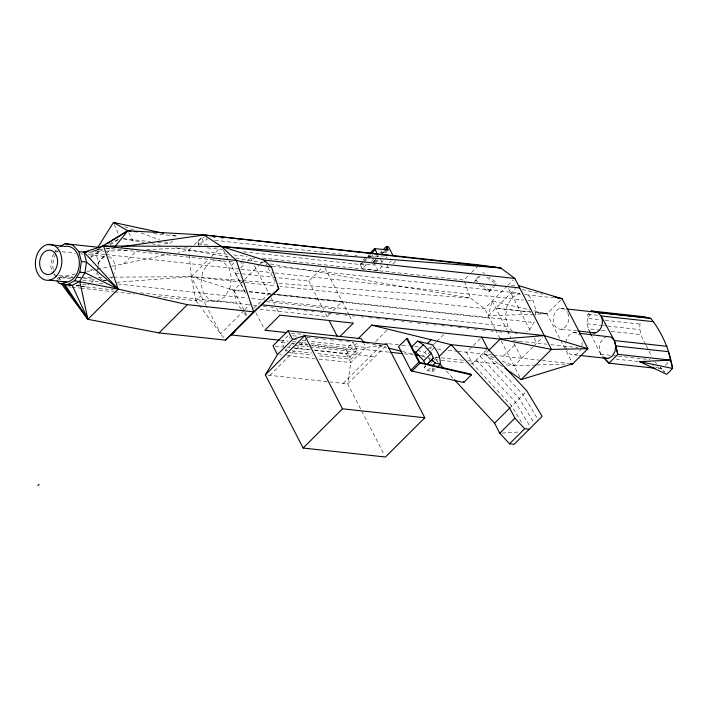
<?xml version="1.0" encoding="UTF-8"?>
<svg xmlns="http://www.w3.org/2000/svg" width="708" height="708" viewBox="0 0 708 708"><rect width="100%" height="100%" fill="white"/><g stroke="black" fill="none" stroke-linecap="round" stroke-linejoin="round"><path stroke-width="0.53" stroke-dasharray="3.54 2.66" d="M589.215 312.874L587.923 314.157L586.888 323.813L589.136 330.804M645.687 344.362C641.014 337.247 638.501 329.309 640.572 320.963M425.729 365.638L424.234 367.452L427.694 370.488L432.65 371.709L432.411 367.594M97.545 270.837L96.571 274.863M97.695 269.775L98.164 266.571M98.315 265.509L98.624 263.376L96.084 253.464L100.571 248.995M535.354 315.299L535.974 311.042L533.434 301.121L527.487 294.599L524.575 294.086M370.611 256.641L368.514 256.261L368.912 254.278M533.912 314.237L488.228 315.768L492.104 301.077L529.761 309.812M478.989 276.147L475.21 279.917L474.767 281.527L480.068 276.244M479.166 284.811L488.847 292.041L489.29 290.439L493.078 286.669M53.95 253.818L52.401 256.358L50.852 267.022L52.631 273.961M54.481 252.96L56.569 249.535M91.854 282.572L93.952 279.147M534.425 321.697L529.203 330.238L526.301 331.84M590.322 314.069L587.667 318.405L600.844 319.839M91.243 256.694L95.748 250.747L98.89 248.446M92.598 269.022L91.137 270.642L91.049 268.456M97.686 263.367L106.412 253.676M107.138 252.871L111.501 248.021M509.353 408.392L525.345 392.444M123.732 263.783L136.113 251.437M157.964 242.472L169.823 243.773L172.841 240.755M191.187 247.8L188.921 250.066L178.23 252.314M194.213 244.782L202.541 236.481M199.691 247.021L198.072 243.897L197.859 241.782L201.638 238.012L204.63 236.773M206.435 237.923L207.24 239.49L203.249 241.145L199.479 244.915L197.859 241.782M116.793 282.235L191.178 276.66L208.258 259.624M211.365 256.535L219.896 248.021M157.557 296.546L195.966 300.732L201.01 295.705M231.286 265.518L234.888 261.925M245.809 293.245L235.419 273.102L237.684 270.845M240.72 267.819L244.499 264.049M247.526 261.031L250.552 258.013L254.933 258.491M241.366 309.281L236.171 302.325L233.773 290.289L243.862 280.226M244.641 279.448L259.394 264.739M260.163 263.969L264.049 260.101M243.959 310.573L220.675 333.795L206.559 306.449M244.729 309.794L250.942 303.608M253.73 308.591L268.872 293.493L272.155 293.855M241.986 273.819L308.759 281.094L321.627 268.27M363.071 260.101L365.142 258.039M284.519 348.186L281.483 342.309L288.545 335.265L290.068 338.203M360.16 264.588L363.027 261.721M363.753 261.013L366.62 258.146M367.567 257.199L369.992 254.783M364.328 262.013L367.346 258.995M368.107 258.243L371.125 255.234M375.39 262.978L373.32 265.04L359.62 263.544L362.31 268.766L365.947 265.146L365.133 263.58M371.435 261.385L373.505 259.323M381.674 253.942L380.736 252.119L382.161 250.694M373.39 261.597L375.461 259.535M373.762 261.836L376.523 259.084M382.391 253.234L384.533 251.092M286.244 351.531L285.528 350.141L292.59 343.097L294.767 343.336M372.558 263.332L376.7 259.199M381.169 254.747L384.745 251.181M375.107 262.181L377.169 260.119M384.497 252.809L385.931 251.384M376.081 262.287L378.152 260.225M385.479 252.915L386.913 251.49M380.621 263.093L383.763 259.951M385.656 258.066L386.913 256.818M330.096 313.564L327.069 316.582L259.208 309.184M333.123 310.546L342.212 301.484L273.244 293.97M269.854 375.355L309.21 336.114M362.31 268.766L377.975 270.474L381.603 266.845L388.117 267.562L390.117 266.73M389.444 262.659L391.329 260.774M392.949 263.907L395.781 261.084M312.033 345.646L345.858 349.327L352.92 342.283L358.036 352.195L350.973 359.239L317.149 355.558M314.556 350.38L346.3 353.841L357.655 342.522M375.674 341.477L387.028 330.158M343.194 383.347L382.55 344.106M385.515 346.106L347.681 383.842L330.061 381.922M262.332 258.066L463.944 280.032L468.484 275.509M471.51 272.491L478.325 265.695M417.348 350.478L424.782 352.31L426.296 350.796M427.057 350.044L430.836 346.265M435.978 342.185L429.924 348.221L433.154 348.575M436.73 341.433L443.544 334.645M493.83 285.908L496.857 282.89L488.936 276.978M488.847 292.041L494.149 286.767M430.791 351.265L427.004 355.035L424.782 352.31M431.544 350.504L434.57 347.486M424.234 367.452L425.747 365.947M507.247 285.988L484.538 308.626L280.173 286.351M507.999 285.236L513.3 279.952M431.19 362.62L433.464 360.354M434.216 359.602L438.756 355.071M438.093 362.142L435.863 359.735L438.137 357.469M427.694 370.488L430.721 367.47M432.907 369.585L434.42 368.08M488.228 315.768L515.468 288.599M432.65 371.709L436.429 367.939M480.219 338.636L466.59 352.221L472.537 363.735L511.725 406.029L522.486 423.924M486.918 349.398L472.537 363.735L468.271 363.266M503.078 366.903L484.98 354.221L488.007 351.203M503.379 356.23L518.513 341.132M560.594 300.21L546.974 313.794L535 314.202M532.947 346.893L514.026 365.762L505.255 364.806M533.708 346.141L542.788 337.088M665.37 365.257L668.317 362.31M90.597 257.544L102.633 249.738M110.041 244.933L118.378 239.534M99.412 248.464L95.748 250.747L99.66 248.756M57.622 247.818L59.552 246.756M90.889 283.111L84.358 286.713L80.482 286.023M606.995 336.309L602.959 338.539L600.136 343.15L599.304 348.902L600.676 354.257L603.88 357.77L600.676 354.257L592.021 336.672M109.457 243.791L118.271 239.322M75.367 273.961L58.552 277.501L59.578 279.448M86.934 271.527L96.394 269.536M97.447 269.314L111.121 266.438M112.165 266.217L167.548 254.561M92.553 250.915L102.2 249.535M106.492 248.924L113.997 247.844M382.816 345.168L365.939 347.469L310.113 341.38M76.322 285.28L88.35 284.377M99.288 283.554L103.669 283.227M501.945 433.101L518.3 432.03M90.571 251.871L103.775 251.322M104.873 251.278L126.865 250.375M146.662 249.552L189.558 247.782M511.335 285.837L516.451 285.651M535.788 365.036L514.026 365.762L501.007 360.593M536.876 364.992L566.25 364.009M368.514 256.261L384.577 255.986M72.915 277.403L58.552 277.501L59.799 279.279M77.34 277.377L80.65 277.359M81.756 277.35L91.704 277.288M98.341 277.244L102.757 277.217M109.386 277.173L112.705 277.155M113.811 277.147L191.178 276.66L241.755 280.536M227.268 254.243L188.921 250.066L191.178 276.66L195.966 300.732L236.171 302.325M242.862 280.625L274.739 283.076M279.138 283.412L470.457 298.103L484.538 308.626L494.972 328.839M380.736 252.119L382.692 252.331M213.276 237.198L215.471 237.437M220.94 238.03L223.126 238.269M237.339 239.817L239.534 240.056M214.896 240.331L348.336 254.871M354.903 255.588L357.089 255.827M198.072 243.897L210.099 245.207M207.347 247.862L222.657 249.526M243.437 251.791L365.947 265.146M233.844 254.96L246.995 256.393M105.634 248.101L234.95 262.19M240.446 262.792L243.747 263.146M272.332 266.261L519.734 293.227L512.238 297.36L507.017 305.909L505.468 316.565L508.008 326.476L512.468 331.371M510.928 293.13L520.725 294.192M526.177 294.785L553.39 297.758M89.022 252.694L104.864 254.42M105.961 254.535L239.853 269.129M240.959 269.244L273.943 272.846M275.04 272.961L523.539 300.042M527.938 300.519L533.434 301.121M54.551 250.977L61.083 251.685M62.162 251.809L75.216 253.234M80.65 253.827L82.827 254.057M88.27 254.65L105.669 256.553A12.222 8.93 -83.8 0 0 97.447 267.075M560.488 308.299L565.913 308.892M235.419 273.102L240.888 273.704M587.923 314.157L597.817 315.237M530.637 312.016L495.795 308.219L530.637 312.016M605.243 320.317L640.377 324.149M206.055 305.467L191.178 276.66L275.784 285.873M586.888 323.813L602.26 325.494M603.358 325.609L606.65 325.972M607.747 326.087L639.59 329.556M229.348 289.333L244.738 291.006M249.136 291.484L271.129 293.882M275.527 294.36L533.92 322.521M191.178 276.66L233.773 290.289L244.747 291.484M249.136 291.962L271.084 294.351M272.182 294.466L489.458 318.149M600.251 330.167L588.171 328.857A10.576 7.726 -83.8 0 0 589.826 331.123M601.349 330.291L606.845 330.884M611.234 331.371L640.882 334.601M561.488 329.193L576.684 330.857M53.543 274.908L57.888 275.385M58.976 275.5L73.119 277.04M77.464 277.518L94.863 279.412M103.572 280.359L106.828 280.713M573.356 332.645L577.701 333.114M70.658 278.819L58.552 277.501L60.773 279.943M82.73 280.129L100.288 282.049M117.847 283.961L247.411 298.077M251.809 298.555L265.004 299.997M269.403 300.475L508.008 326.476M266.774 301.635L334.636 309.033M76.287 285.828L79.314 286.165M80.323 286.271L113.988 289.944M140.326 292.811L249.021 304.652M253.42 305.139L258.916 305.732M263.314 306.21L266.615 306.573M271.014 307.051L273.217 307.29M279.81 308.015L282.005 308.254M287.51 308.847L290.802 309.21M296.307 309.812L298.502 310.051M303.998 310.644L307.299 311.007M311.697 311.485L313.892 311.724M320.494 312.449L322.689 312.688M328.193 313.281L331.486 313.644M335.884 314.122L340.283 314.6M344.681 315.078L346.885 315.326M352.38 315.918L354.575 316.157M361.177 316.883L363.372 317.122M368.877 317.715L372.169 318.078M376.567 318.556L380.966 319.034M385.364 319.512L387.568 319.75M393.064 320.352L395.259 320.591M401.861 321.308L404.056 321.556M409.56 322.149L411.755 322.388M417.251 322.99L420.552 323.352M426.048 323.945L428.251 324.184M433.747 324.786L435.942 325.025M441.447 325.627L444.739 325.99M450.235 326.583L452.439 326.822M457.934 327.423L461.235 327.786M466.731 328.379L468.935 328.618M474.431 329.22L476.626 329.459M482.121 330.061L485.423 330.424M490.918 331.017L493.122 331.256M498.618 331.857L501.919 332.22M507.415 332.813L509.618 333.052M515.114 333.654L517.309 333.893M68.676 286.864L70.871 287.103M71.968 287.218L79.65 288.059M80.747 288.174L113.669 291.767M114.767 291.882L134.52 294.032M513.105 340.548L546.532 344.194M550.886 344.663L578.109 347.628M600.676 354.257L612.747 355.566M613.845 355.69L617.146 356.044M618.243 356.168L650.086 359.637M615.96 359.089L639.014 361.602M574.427 354.85L578.763 355.319M658.387 368.567L661.679 368.93L664.547 372.019L660.201 367.381L661.679 368.93L652.28 365.806M291.183 333.105L304.316 334.539M384.621 343.291L387.86 343.637M388.94 343.761L400.799 345.053M401.879 345.168L408.357 345.876M414.826 346.584L419.136 347.053M437.473 349.044L442.863 349.637M448.261 350.221L456.89 351.159M457.961 351.283L492.556 355.053M493.635 355.168L541.195 360.354M542.284 360.469L569.506 363.434M292.917 335.742L298.369 336.335M307.095 337.291L310.37 337.645M314.733 338.123L321.282 338.84M322.37 338.955L325.645 339.309M330.008 339.787L334.371 340.265M338.734 340.734L342.008 341.097M346.371 341.575L352.92 342.283M293.696 339.592L296.979 339.946M302.449 340.548L305.732 340.902M280.465 340.309L288.138 341.141M292.528 341.619L296.909 342.097M298.006 342.221L306.776 343.176M311.166 343.654L389.019 352.142M404.374 353.814L413.145 354.77M420.817 355.602L425.207 356.08M435.075 357.159L463.59 360.266M467.97 360.744L499.777 364.213M299.139 343.805L307.865 344.761M308.954 344.876L356.956 350.115L349.894 357.151L316.069 353.469M281.483 342.309L286.944 342.911M291.307 343.38L293.484 343.619M298.944 344.212L307.67 345.168M435.863 359.735L437.995 359.965M441.208 360.319L466.112 363.036M294.758 345.3L308.936 346.849M310.033 346.964L358.036 352.195M292.616 347.699L310.237 349.619M314.609 350.097L374.921 356.673M275.155 346.088L282.819 346.92M287.191 347.398L290.475 347.761M294.855 348.239L310.184 349.902M285.528 350.141L287.705 350.38M292.068 350.849L311.706 352.991M287.696 352.345L312.786 355.08M279.651 354.805L281.837 355.044M287.315 355.637L314.679 358.62M319.06 359.098L350.805 362.558L365.939 347.469L363.939 343.592M268.058 375.16L328.963 381.798M153.663 233.631L177.372 236.242L169.92 234.622M123.457 238.684L150.415 241.64M123.502 238.888L144.211 242.428M151.848 243.729L160.566 245.225M175.832 247.827L231.312 257.296M235.658 258.039L265.013 263.049M270.447 263.978L470.457 298.103L463.944 280.032M76.606 285.333L79.517 285.855M522.3 289.475L542.744 294.218M534.062 310.803L546.965 313.794L560.125 339.282M372.656 344.185L386.586 347.61M402.648 351.566L413.366 354.204M421.933 356.31L427.296 357.629M428.367 357.894L430.508 358.416M124.741 226.684L133.962 230.18M141.131 232.897L159.574 239.888M164.698 241.826L169.823 243.773M484.98 354.221L493.998 357.805M482.776 272.368L484.538 273.686M486.732 277.262L495.538 283.837M475.21 279.917L478.732 282.545M482.245 285.182L489.29 290.439M483.883 352.416L523.07 394.71L538.372 420.145M480.104 356.186L519.291 398.48L534.584 423.915M476.316 359.956L515.504 402.259L530.239 426.747M446.27 370.974L453.695 379.01M655.307 362.107L656.59 363.514M243.968 312.759L247.216 317.113M195.966 300.732L198.567 304.21M199.214 305.086L225.409 340.132M428.579 357.876L430.668 361.673M560.63 340.265L571.763 361.832M508.627 288.66L531.168 332.335M534.204 338.22L536.735 343.123M492.104 301.077L506.928 329.786M507.432 330.769L510.972 337.627M514.008 343.513L521.601 358.213M495.476 329.813L520.69 378.665M386.913 265.208L388.117 267.562M381.877 261.836L378.913 256.092L376.957 255.88L377.895 257.712M380.798 265.288L381.603 266.845M372.284 255.261L373.497 257.615M373.851 262.491L377.975 270.474M324.884 267.925L349.009 314.671M349.495 315.609L352.416 321.255M345.858 349.327L350.973 359.239M308.759 281.094L323.609 309.865M325.583 313.706L328.043 318.467M346.3 353.841L350.805 362.558L347.681 383.842L384.435 455.058M266.013 263.907L267.491 266.766M267.978 267.712L275.35 281.996M250.552 258.013L252.535 261.845M254.517 265.686L268.872 293.493M271.076 297.776L274.562 304.529M276.554 308.396L279.545 314.184M292.59 343.097L293.307 344.486M255.942 312.865L263.916 328.308M223.418 250.278L245.906 293.838M233.773 290.289L244.587 311.237M245.083 312.184L247.048 315.998M201.638 238.012L203.249 241.145M128.785 232.693L134.201 243.207M646.165 345.345L648.572 350.23M649.05 351.203L651.935 357.062M114.315 224.409L118.537 234.357M58.56 279.695A18.027 13.169 -83.8 0 1 56.994 278.12M55.091 275.235A18.027 13.169 -83.8 0 1 54.33 273.545M53.242 269.677A18.027 13.169 -83.8 0 1 56.153 253.349M56.764 252.42A18.027 13.169 -83.8 0 1 58.755 250.021M108.474 256.641A12.222 8.93 -83.8 0 1 114.298 273.27M112.439 276.863A12.222 8.93 -83.8 0 1 111.236 278.288M105.908 280.819A12.222 8.93 -83.8 0 1 103.12 280.324M102.271 279.908A12.222 8.93 -83.8 0 1 97.748 273.323M567.851 313.193A10.576 7.726 -83.8 0 1 560.966 329.273A10.576 7.726 -83.8 0 1 554.152 314.405A10.576 7.726 -83.8 0 1 567.444 312.308M565.798 342.309A11.231 8.204 -83.8 0 1 571.453 333.291A11.231 8.204 -83.8 0 1 579.657 335.22M582.126 342.256A11.231 8.204 -83.8 0 1 581.569 347.115M581.286 348.009A11.231 8.204 -83.8 0 1 567.028 350.584M566.595 349.646A11.231 8.204 -83.8 0 1 565.692 343.309M202.444 272.713L200.895 283.368L203.435 293.289L209.373 299.803L217.135 301.183L224.631 297.041L229.852 288.501L231.401 277.846L228.861 267.934L222.914 261.411L215.161 260.031L207.665 264.173L202.444 272.713M546.965 313.794L534.991 312.494L546.974 313.794"/><path stroke-width="1.06" d="M437.19 367.178L440.217 364.16C440.801 357 436.694 350.186 432.349 344.761L417.49 341.106L411.428 347.141M57.1 281.014L59.33 283.457L67.092 284.828L74.588 280.695L79.809 272.155L81.358 261.491L78.818 251.579L72.871 245.056L65.109 243.685L60.516 246.216M265.367 374.868L277.465 354.566L292.599 339.468L304.723 335.627L387.028 344.592L424.8 417.764L385.444 457.014L303.139 448.04L265.367 374.868L304.723 335.627L342.486 408.799L424.8 417.764M67.092 284.828L72.251 285.395L79.747 281.253L84.969 272.713L86.518 262.057L83.978 252.136L103.554 246.012L221.454 246.472L500.733 267.916L514.813 278.439L551.435 349.407L587.905 348.699L562.108 298.705L518.495 285.581M98.031 247.092L113.466 222.418L163.53 233.242M385.462 250.473L387.4 248.234L385.249 250.375M114.687 246.995L127.794 230.781L204.054 234.968L479.077 264.942L500.733 267.916L204.054 234.968L121.502 246.773M427.26 364.434L433.296 358.089L431.331 353.239L423.428 344.743L417.49 341.106M61.64 283.342L63.189 286.262L87.898 319.326L118.165 289.138L187.355 304.644L253.747 311.874L278.793 288.669L271.483 267.102L264.049 260.101L221.454 246.472L204.054 234.968M62.915 283.722L87.898 319.326L159.026 332.902L187.355 304.644M37.922 485.582L39.135 484.378M159.026 332.902L225.409 340.132L253.747 311.874L236.33 260.482L221.454 246.472L214.851 246.738M279.368 340.185L231.118 334.928L261.385 304.741L278.793 288.669L277.315 285.811M363.443 342.619L361.443 338.751L288.103 330.751L272.961 345.849L277.465 354.566M369.629 253.561L374.638 248.57L388.338 250.066L386.453 246.411L383.594 249.26M370.735 254.048L375.178 249.614M385.55 249.481L386.984 248.048M339.76 336.725L353.381 323.14L280.041 315.149L264.907 330.238L286.802 332.627M358.098 338.725L371.718 325.14L503.361 339.486M406.675 338.566L418.879 362.213L420.101 363.08L407.578 338.663L406.675 338.566L398.604 346.619L410.808 370.257L412.029 371.125L463.775 382.462L471.342 374.913L471.024 374.143L418.879 362.213L410.808 370.257L412.029 371.125L420.101 363.08L471.342 374.913M303.139 448.04L342.486 408.799M414.162 351.256L415.853 352.292L423.428 344.743M427.393 343.539L431.181 339.769M424.942 363.7L423.756 360.788L431.331 353.239M427.243 364.133L433.296 358.089M439.65 355.965L451.005 344.646L487.67 348.637L526.858 390.94L542.151 416.366L514.123 444.314L509.548 443.819L499.76 433.243L494.565 423.172L454.439 379.815M432.234 365.965L435.261 362.939L440.217 364.16M488.768 350.451L500.122 339.132L544.302 335.574L587.905 348.699L572.772 363.788L521.168 379.585L504.884 368.178M521.168 379.585L551.435 349.407L500.122 339.132M494.565 423.172L509.698 408.082L451.005 344.646L371.718 325.14M499.76 433.243L514.893 418.154L509.698 408.082M509.548 443.819L524.681 428.721L529.265 429.225M231.118 334.928L234.277 332.008M225.409 340.132L234.994 331.3M100.456 247.296L127.794 230.781L131.024 231.144M106.731 243.897L109.483 242.189M111.315 241.047L127.794 230.781L113.466 222.418L115.519 223.197M579.852 355.443L608.066 358.514L612.11 356.283L614.933 351.672L615.765 345.92L614.394 340.566L601.092 315.972L598.074 312.662L591.153 310.936L643.864 316.68L650.776 318.405C662.272 332.787 669.626 350.248 672.6 368.452L666.706 374.328L639.749 361.646L670.529 360.106L672.6 368.452L639.749 361.646L643.926 363.036M74.588 280.695L118.165 289.138L83.978 252.136L88.261 251.526M83.978 252.136L86.172 252.048M570.595 363.868L572.772 363.788L570.595 363.558M386.453 246.411L388.409 246.623L392.993 255.491M221.454 246.472L514.813 278.439M519.725 287.961L264.049 260.101L265.031 262.004M65.109 243.685L100.164 247.499M557.745 298.227L562.108 298.705L553.497 296.714M47.755 244.534L65.242 246.437A18.027 13.169 -83.8 0 1 79.296 264.553A18.027 13.169 -83.8 0 1 63.021 281.988M78.818 251.579L85.995 252.358M567.002 309.007L646.838 317.706M598.074 312.662L650.776 318.405M653.794 321.715L601.092 315.972A10.576 7.726 -83.8 0 1 600.782 328.255A10.576 7.726 -83.8 0 1 592.118 332.601M81.358 261.491L86.518 262.057L118.165 289.138L103.554 246.012L236.33 260.482L271.483 267.102M79.809 272.155L84.969 272.713L118.165 289.138M577.772 330.972L595.136 332.866M579.87 333.353L611.19 337.052L614.394 340.566L617.818 354.363L608.977 363.186L603.88 357.77L608.977 363.186L655.095 368.213M614.394 340.566L667.104 346.309M49.463 280.164L66.959 282.076M261.385 304.741L544.302 335.574M59.33 283.457L64.49 284.014L87.898 319.326L79.747 281.253M390.117 352.257L402.179 353.575M416.437 355.124L419.729 355.487M134.263 231.498L137.494 231.852M102.032 246.145L104.209 246.455M604.986 357.965L608.066 358.514M65.463 284.191L72.251 285.395L87.898 319.326M363.009 341.814L368.372 343.132M388.727 348.141L401.578 351.301M415.507 354.726L419.791 355.779M431.8 359.912L435.261 362.939M415.853 352.292L423.756 360.788M514.893 418.154L524.681 428.721M440.323 364.558L444.04 368.567M481.732 337.132L487.67 348.637M386.887 249.048L387.365 249.959M374.638 248.57L377.329 253.791M329.016 320.343L337.274 336.353M288.103 330.751L292.599 339.468M589.614 331.786L591.534 335.689M463.457 381.692L463.775 382.462M668.467 351.664L615.765 345.92L617.818 354.363L670.529 360.106L668.467 351.664M55.959 276.58A18.027 13.169 -83.8 0 0 54.472 245.72A18.027 13.169 -83.8 0 0 35.4 264.739A18.027 13.169 -83.8 0 0 55.959 276.58M53.596 272.005A12.222 8.93 -83.8 0 0 52.587 251.075A12.222 8.93 -83.8 0 0 39.648 263.969A12.222 8.93 -83.8 0 0 53.596 272.005"/></g></svg>
